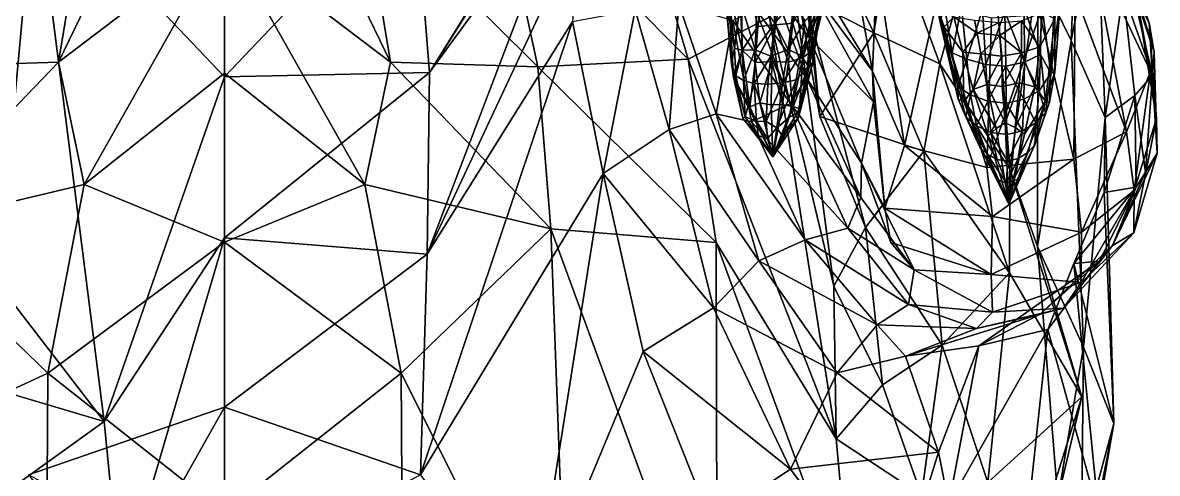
# Model space of a CAD drawing. Extents: x -0.45 to 0.39, y -1.3 to 2.18.
# Drawn here: x -0.0727 to 0.3362, y 0.0361 to 0.1985 of the extents above; entities that cross this region are included whole.
import ezdxf

# ---------------------------------------------------------------- set-up
doc = ezdxf.new("R2010")
doc.units = 0

msp = doc.modelspace()

# ---------------------------------------------------------------- linework, layer by layer
for points in [[(-0.04969, 0.24546, 1.18468), (-0.05982, 0.18428, 1.21286), (0, 0.30786, 1.19023)], [(0, 0.2299, 1.21846), (0, 0.30786, 1.19023), (-0.05982, 0.18428, 1.21286)], [(0, 0.30786, 1.19023), (0, 0.2299, 1.21846), (0.05982, 0.18428, 1.21286)], [(0.05982, 0.18428, 1.21286), (0.04969, 0.24546, 1.18468), (0, 0.30786, 1.19023)], [(0.19869, 0.30322, 1.06672), (0.20221, 0.2341, 1.10495), (0.21451, 0.1647, 1.07695)], [(0.21451, 0.1647, 1.07695), (0.21072, 0.20672, 1.07075), (0.19869, 0.30322, 1.06672)], [(-0.09597, 0.15184, 0.8078), (-0.08507, 0.29065, 0.94446), (-0.06818, 0.25082, 0.84651)], [(0.16711, 0.18542, 1.17968), (0.13705, 0.28737, 1.16343), (0.09721, 0.25583, 1.17899)], [(0.13705, 0.28737, 1.16343), (0.16711, 0.18542, 1.17968), (0.19637, 0.20051, 1.14509)], [(0.13277, 0.27401, 0.88978), (0.12439, 0.24962, 0.84265), (0.07389, 0.18055, 0.82189)], [(0.07389, 0.18055, 0.82189), (0.10768, 0.23501, 0.84868), (0.13277, 0.27401, 0.88978)], [(0.30811, 0.2629, 0.63777), (0.29316, 0.21673, 0.72887), (0.30511, 0.19215, 0.70994)], [(0.31449, 0.23892, 0.63109), (0.30811, 0.2629, 0.63777), (0.30511, 0.19215, 0.70994)], [(0, 0.2614, 0.80525), (0, 0.17905, 0.79927), (-0.06818, 0.25082, 0.84651)], [(0, 0.17905, 0.79927), (0, 0.2614, 0.80525), (0.06818, 0.25082, 0.84651)], [(-0.09721, 0.25583, 1.17899), (-0.11287, 0.18263, 1.20127), (-0.04969, 0.24546, 1.18468)], [(0.11287, 0.18263, 1.20127), (0.09721, 0.25583, 1.17899), (0.04969, 0.24546, 1.18468)], [(0.09721, 0.25583, 1.17899), (0.11287, 0.18263, 1.20127), (0.16711, 0.18542, 1.17968)], [(-0.09597, 0.15184, 0.8078), (-0.06818, 0.25082, 0.84651), (-0.08181, 0.10469, 0.82133)], [(-0.04335, 0.05473, 0.85049), (-0.08181, 0.10469, 0.82133), (-0.06818, 0.25082, 0.84651)], [(-0.04335, 0.05473, 0.85049), (-0.06818, 0.25082, 0.84651), (0, 0.17905, 0.79927)], [(0.06818, 0.25082, 0.84651), (0.07389, 0.18055, 0.82189), (0, 0.17905, 0.79927)], [(0.10768, 0.23501, 0.84868), (0.07389, 0.18055, 0.82189), (0.06818, 0.25082, 0.84651)], [(0.12439, 0.24962, 0.84265), (0.12827, 0.23318, 0.79073), (0.07299, 0.11505, 0.79639)], [(0.07299, 0.11505, 0.79639), (0.07389, 0.18055, 0.82189), (0.12439, 0.24962, 0.84265)], [(-0.05982, 0.18428, 1.21286), (-0.04969, 0.24546, 1.18468), (-0.11287, 0.18263, 1.20127)], [(0.04969, 0.24546, 1.18468), (0.05982, 0.18428, 1.21286), (0.11287, 0.18263, 1.20127)], [(0.24002, 0.23202, 0.90849), (0.25778, 0.18372, 0.9184), (0.27536, 0.24746, 0.7496)], [(0.27536, 0.24746, 0.7496), (0.25778, 0.18372, 0.9184), (0.28297, 0.14576, 0.86223)], [(0.29316, 0.21673, 0.72887), (0.27536, 0.24746, 0.7496), (0.28297, 0.14576, 0.86223)], [(0.31449, 0.23892, 0.63109), (0.30511, 0.19215, 0.70994), (0.31741, 0.16437, 0.67767)], [(0.3239, 0.20983, 0.61088), (0.31449, 0.23892, 0.63109), (0.31741, 0.16437, 0.67767)], [(0.12827, 0.23318, 0.79073), (0.12541, 0.19903, 0.7542), (0.07299, 0.11505, 0.79639)], [(0.20221, 0.2341, 1.10495), (0.19637, 0.20051, 1.14509), (0.21955, 0.10356, 1.11296)], [(0.23105, 0.12472, 1.06676), (0.21451, 0.1647, 1.07695), (0.20221, 0.2341, 1.10495)], [(0.20221, 0.2341, 1.10495), (0.21955, 0.10356, 1.11296), (0.23105, 0.12472, 1.06676)], [(0.23353, 0.18105, 0.50958), (0.21141, 0.21786, 0.52392), (0.22356, 0.23574, 0.49049)], [(0.22356, 0.23574, 0.49049), (0.23513, 0.21936, 0.47796), (0.23353, 0.18105, 0.50958)], [(0, 0.2299, 1.21846), (-0.05982, 0.18428, 1.21286), (-0.05058, 0.14017, 1.22767)], [(0, 0.18039, 1.23568), (0, 0.2299, 1.21846), (-0.05058, 0.14017, 1.22767)], [(0.05982, 0.18428, 1.21286), (0, 0.2299, 1.21846), (0.05058, 0.14017, 1.22767)], [(0, 0.2299, 1.21846), (0, 0.18039, 1.23568), (0.05058, 0.14017, 1.22767)], [(0.21921, 0.22616, 1.0033), (0.23406, 0.19492, 0.99129), (0.24002, 0.23202, 0.90849)], [(0.25778, 0.18372, 0.9184), (0.24002, 0.23202, 0.90849), (0.23406, 0.19492, 0.99129)], [(0.23406, 0.19492, 0.99129), (0.21921, 0.22616, 1.0033), (0.21072, 0.20672, 1.07075)], [(0.30655, 0.20897, 0.48279), (0.31229, 0.22623, 0.49685), (0.32512, 0.15925, 0.52656)], [(0.32884, 0.20726, 0.5404), (0.33378, 0.181, 0.5386), (0.31229, 0.22623, 0.49685)], [(0.31229, 0.22623, 0.49685), (0.33378, 0.181, 0.5386), (0.32512, 0.15925, 0.52656)], [(0.18148, 0.21187, 0.12273), (0.18609, 0.22489, 0.10379), (0.18659, 0.18867, 0.11552)], [(0.19223, 0.19714, 0.11323), (0.18659, 0.18867, 0.11552), (0.18609, 0.22489, 0.10379)], [(0.18609, 0.22489, 0.10379), (0.19551, 0.22037, 0.11065), (0.19223, 0.19714, 0.11323)], [(0.2012, 0.22159, 0.55439), (0.211, 0.19287, 0.55241), (0.19807, 0.21024, 0.56697)], [(0.21145, 0.21073, 0.53866), (0.211, 0.19287, 0.55241), (0.2012, 0.22159, 0.55439)], [(0.20307, 0.22074, 0.10845), (0.20943, 0.22157, 0.10923), (0.20482, 0.19838, 0.11325)], [(0.20943, 0.22157, 0.10923), (0.21481, 0.21833, 0.11293), (0.20482, 0.19838, 0.11325)], [(0.19855, 0.19782, 0.11113), (0.19223, 0.19714, 0.11323), (0.19551, 0.22037, 0.11065)], [(0.19551, 0.22037, 0.11065), (0.20307, 0.22074, 0.10845), (0.19855, 0.19782, 0.11113)], [(0.20482, 0.19838, 0.11325), (0.19855, 0.19782, 0.11113), (0.20307, 0.22074, 0.10845)], [(0.21481, 0.21833, 0.11293), (0.2084, 0.18605, 0.11374), (0.20482, 0.19838, 0.11325)], [(0.21481, 0.21833, 0.11293), (0.21811, 0.21401, 0.11946), (0.2084, 0.18605, 0.11374)], [(0.21141, 0.21786, 0.52392), (0.23353, 0.18105, 0.50958), (0.21145, 0.21073, 0.53866)], [(0.24506, 0.15422, 0.50487), (0.23353, 0.18105, 0.50958), (0.23513, 0.21936, 0.47796)], [(0.23513, 0.21936, 0.47796), (0.25645, 0.20529, 0.47214), (0.24506, 0.15422, 0.50487)], [(0.29316, 0.21673, 0.72887), (0.28297, 0.14576, 0.86223), (0.293, 0.11782, 0.8323)], [(0.30511, 0.19215, 0.70994), (0.29316, 0.21673, 0.72887), (0.293, 0.11782, 0.8323)], [(0.3257, 0.21936, 0.55867), (0.33325, 0.19851, 0.56057), (0.32884, 0.20726, 0.5404)], [(0.3257, 0.21936, 0.55867), (0.32596, 0.2185, 0.57155), (0.33325, 0.19851, 0.56057)], [(0.32596, 0.2185, 0.57155), (0.32631, 0.21434, 0.58612), (0.3351, 0.18791, 0.57552)], [(0.32596, 0.2185, 0.57155), (0.3351, 0.18791, 0.57552), (0.33325, 0.19851, 0.56057)], [(0.21811, 0.21401, 0.11946), (0.2119, 0.18857, 0.12087), (0.2084, 0.18605, 0.11374)], [(0.21811, 0.21401, 0.11946), (0.21496, 0.20526, 0.12993), (0.2119, 0.18857, 0.12087)], [(0.32631, 0.21434, 0.58612), (0.3239, 0.20983, 0.61088), (0.33447, 0.17957, 0.59005)], [(0.32631, 0.21434, 0.58612), (0.33447, 0.17957, 0.59005), (0.3351, 0.18791, 0.57552)], [(0.18043, 0.20853, 0.13098), (0.18148, 0.21187, 0.12273), (0.18348, 0.17889, 0.11884)], [(0.18659, 0.18867, 0.11552), (0.18348, 0.17889, 0.11884), (0.18148, 0.21187, 0.12273)], [(0.19807, 0.21024, 0.56697), (0.20978, 0.17861, 0.5653), (0.19148, 0.20332, 0.57779)], [(0.19194, 0.20704, 0.15435), (0.19833, 0.19835, 0.15338), (0.19871, 0.20885, 0.15573)], [(0.211, 0.19287, 0.55241), (0.20978, 0.17861, 0.5653), (0.19807, 0.21024, 0.56697)], [(0.19871, 0.20885, 0.15573), (0.19833, 0.19835, 0.15338), (0.20544, 0.20706, 0.15303)], [(0.21145, 0.21073, 0.53866), (0.23387, 0.16997, 0.52766), (0.211, 0.19287, 0.55241)], [(0.23353, 0.18105, 0.50958), (0.23387, 0.16997, 0.52766), (0.21145, 0.21073, 0.53866)], [(0.29389, 0.20146, 0.47193), (0.30655, 0.20897, 0.48279), (0.30614, 0.14937, 0.51217)], [(0.30655, 0.20897, 0.48279), (0.32512, 0.15925, 0.52656), (0.30614, 0.14937, 0.51217)], [(0.32811, 0.17227, 0.61507), (0.3239, 0.20983, 0.61088), (0.31741, 0.16437, 0.67767)], [(0.3239, 0.20983, 0.61088), (0.32811, 0.17227, 0.61507), (0.33447, 0.17957, 0.59005)], [(0.16023, 0.1601, 0.67681), (0.14798, 0.20323, 0.70525), (0.16369, 0.20523, 0.6543)], [(0.16369, 0.20523, 0.6543), (0.17715, 0.16568, 0.63461), (0.16023, 0.1601, 0.67681)], [(0.17715, 0.16568, 0.63461), (0.16369, 0.20523, 0.6543), (0.18325, 0.19935, 0.6054)], [(0.18348, 0.17889, 0.11884), (0.18274, 0.18379, 0.12856), (0.18043, 0.20853, 0.13098)], [(0.18043, 0.20853, 0.13098), (0.18274, 0.18379, 0.12856), (0.18381, 0.18936, 0.13884)], [(0.18381, 0.18936, 0.13884), (0.18197, 0.20686, 0.14046), (0.18043, 0.20853, 0.13098)], [(0.18197, 0.20686, 0.14046), (0.18381, 0.18936, 0.13884), (0.18599, 0.20603, 0.14914)], [(0.18662, 0.18861, 0.14453), (0.18599, 0.20603, 0.14914), (0.18381, 0.18936, 0.13884)], [(0.19121, 0.18874, 0.14843), (0.19194, 0.20704, 0.15435), (0.18599, 0.20603, 0.14914)], [(0.18599, 0.20603, 0.14914), (0.18662, 0.18861, 0.14453), (0.19121, 0.18874, 0.14843)], [(0.19194, 0.20704, 0.15435), (0.19121, 0.18874, 0.14843), (0.19833, 0.19835, 0.15338)], [(0.20544, 0.20706, 0.15303), (0.19833, 0.19835, 0.15338), (0.2031, 0.18882, 0.14734)], [(0.20911, 0.19919, 0.1461), (0.20544, 0.20706, 0.15303), (0.2031, 0.18882, 0.14734)], [(0.21496, 0.20526, 0.12993), (0.21284, 0.2019, 0.1384), (0.21041, 0.18288, 0.13213)], [(0.21041, 0.18288, 0.13213), (0.21207, 0.18423, 0.12595), (0.21496, 0.20526, 0.12993)], [(0.21072, 0.20672, 1.07075), (0.21451, 0.1647, 1.07695), (0.23406, 0.19492, 0.99129)], [(0.21496, 0.20526, 0.12993), (0.21207, 0.18423, 0.12595), (0.2119, 0.18857, 0.12087)], [(0.27478, 0.14639, 0.5033), (0.24506, 0.15422, 0.50487), (0.25645, 0.20529, 0.47214)], [(0.25645, 0.20529, 0.47214), (0.27648, 0.20029, 0.46736), (0.27478, 0.14639, 0.5033)], [(0.26229, 0.18766, 0.061), (0.25938, 0.20517, 0.06642), (0.25795, 0.19868, 0.0572)], [(0.25938, 0.20517, 0.06642), (0.26229, 0.18766, 0.061), (0.26562, 0.20416, 0.07181)], [(0.29442, 0.20571, 0.06972), (0.28825, 0.20384, 0.0734), (0.29412, 0.18706, 0.06433)], [(0.29442, 0.20571, 0.06972), (0.29412, 0.18706, 0.06433), (0.2978, 0.18035, 0.0564)], [(0.29928, 0.20791, 0.06407), (0.29442, 0.20571, 0.06972), (0.2978, 0.18035, 0.0564)], [(0.30136, 0.20797, 0.05684), (0.2978, 0.18035, 0.0564), (0.29919, 0.18067, 0.04895)], [(0.30136, 0.20797, 0.05684), (0.29928, 0.20791, 0.06407), (0.2978, 0.18035, 0.0564)], [(0.29927, 0.19999, 0.04582), (0.30136, 0.20797, 0.05684), (0.29919, 0.18067, 0.04895)], [(0.32884, 0.20726, 0.5404), (0.33325, 0.19851, 0.56057), (0.33591, 0.16399, 0.55664)], [(0.33378, 0.181, 0.5386), (0.32884, 0.20726, 0.5404), (0.33591, 0.16399, 0.55664)], [(0.13645, 0.14421, 0.72578), (0.12541, 0.19903, 0.7542), (0.14798, 0.20323, 0.70525)], [(0.14798, 0.20323, 0.70525), (0.16023, 0.1601, 0.67681), (0.13645, 0.14421, 0.72578)], [(0.19637, 0.20051, 1.14509), (0.16711, 0.18542, 1.17968), (0.2204, 0.04857, 1.12733)], [(0.19148, 0.20332, 0.57779), (0.20398, 0.16936, 0.58179), (0.18325, 0.19935, 0.6054)], [(0.20978, 0.17861, 0.5653), (0.20398, 0.16936, 0.58179), (0.19148, 0.20332, 0.57779)], [(0.19637, 0.20051, 1.14509), (0.2204, 0.04857, 1.12733), (0.21955, 0.10356, 1.11296)], [(0.21284, 0.2019, 0.1384), (0.20911, 0.19919, 0.1461), (0.20757, 0.18683, 0.14138)], [(0.20757, 0.18683, 0.14138), (0.21041, 0.18288, 0.13213), (0.21284, 0.2019, 0.1384)], [(0.25682, 0.20409, 0.04763), (0.25933, 0.19709, 0.04691), (0.25795, 0.19868, 0.0572)], [(0.25682, 0.20409, 0.04763), (0.26282, 0.20065, 0.03631), (0.25933, 0.19709, 0.04691)], [(0.26282, 0.20065, 0.03631), (0.26613, 0.18796, 0.03492), (0.25933, 0.19709, 0.04691)], [(0.26229, 0.18766, 0.061), (0.26754, 0.18536, 0.0657), (0.26562, 0.20416, 0.07181)], [(0.2703, 0.19943, 0.02692), (0.2712, 0.19479, 0.02859), (0.26282, 0.20065, 0.03631)], [(0.26282, 0.20065, 0.03631), (0.2712, 0.19479, 0.02859), (0.26613, 0.18796, 0.03492)], [(0.26562, 0.20416, 0.07181), (0.26754, 0.18536, 0.0657), (0.2732, 0.20325, 0.07471)], [(0.26754, 0.18536, 0.0657), (0.27435, 0.18344, 0.06831), (0.2732, 0.20325, 0.07471)], [(0.2732, 0.20325, 0.07471), (0.27435, 0.18344, 0.06831), (0.2812, 0.20259, 0.075)], [(0.27435, 0.18344, 0.06831), (0.28161, 0.18288, 0.06888), (0.2812, 0.20259, 0.075)], [(0.27648, 0.20029, 0.46736), (0.29389, 0.20146, 0.47193), (0.27478, 0.14639, 0.5033)], [(0.29389, 0.20146, 0.47193), (0.30614, 0.14937, 0.51217), (0.27478, 0.14639, 0.5033)], [(0.28825, 0.20384, 0.0734), (0.2812, 0.20259, 0.075), (0.28827, 0.18432, 0.0675)], [(0.2812, 0.20259, 0.075), (0.28161, 0.18288, 0.06888), (0.28827, 0.18432, 0.0675)], [(0.28723, 0.19927, 0.0272), (0.29477, 0.20233, 0.03529), (0.29378, 0.18983, 0.03454)], [(0.28825, 0.20384, 0.0734), (0.28827, 0.18432, 0.0675), (0.29412, 0.18706, 0.06433)], [(0.29927, 0.19999, 0.04582), (0.29378, 0.18983, 0.03454), (0.29477, 0.20233, 0.03529)], [(0.07062, 0.03558, 0.79059), (0.07299, 0.11505, 0.79639), (0.12541, 0.19903, 0.7542)], [(0.13645, 0.14421, 0.72578), (0.07062, 0.03558, 0.79059), (0.12541, 0.19903, 0.7542)], [(0.18325, 0.19935, 0.6054), (0.18995, 0.16276, 0.60527), (0.17715, 0.16568, 0.63461)], [(0.20398, 0.16936, 0.58179), (0.18995, 0.16276, 0.60527), (0.18325, 0.19935, 0.6054)], [(0.19223, 0.19714, 0.11323), (0.19121, 0.18415, 0.10757), (0.18659, 0.18867, 0.11552)], [(0.19121, 0.18874, 0.14843), (0.19689, 0.18647, 0.14773), (0.19833, 0.19835, 0.15338)], [(0.19223, 0.19714, 0.11323), (0.19855, 0.19782, 0.11113), (0.19121, 0.18415, 0.10757)], [(0.19855, 0.19782, 0.11113), (0.19722, 0.18452, 0.10596), (0.19121, 0.18415, 0.10757)], [(0.19833, 0.19835, 0.15338), (0.19689, 0.18647, 0.14773), (0.2031, 0.18882, 0.14734)], [(0.20325, 0.18433, 0.10828), (0.19722, 0.18452, 0.10596), (0.19855, 0.19782, 0.11113)], [(0.19855, 0.19782, 0.11113), (0.20482, 0.19838, 0.11325), (0.20325, 0.18433, 0.10828)], [(0.2031, 0.18882, 0.14734), (0.20757, 0.18683, 0.14138), (0.20911, 0.19919, 0.1461)], [(0.2084, 0.18605, 0.11374), (0.20325, 0.18433, 0.10828), (0.20482, 0.19838, 0.11325)], [(0.25795, 0.19868, 0.0572), (0.25933, 0.19709, 0.04691), (0.26435, 0.17099, 0.04456)], [(0.25795, 0.19868, 0.0572), (0.26435, 0.17099, 0.04456), (0.2643, 0.17556, 0.05538)], [(0.2643, 0.17556, 0.05538), (0.26229, 0.18766, 0.061), (0.25795, 0.19868, 0.0572)], [(0.25933, 0.19709, 0.04691), (0.26613, 0.18796, 0.03492), (0.2664, 0.17008, 0.03639)], [(0.25933, 0.19709, 0.04691), (0.2664, 0.17008, 0.03639), (0.26435, 0.17099, 0.04456)], [(0.2703, 0.19943, 0.02692), (0.27919, 0.19858, 0.02345), (0.2712, 0.19479, 0.02859)], [(0.27919, 0.19858, 0.02345), (0.27937, 0.19387, 0.02537), (0.2712, 0.19479, 0.02859)], [(0.28723, 0.19927, 0.0272), (0.27937, 0.19387, 0.02537), (0.27919, 0.19858, 0.02345)], [(0.27937, 0.19387, 0.02537), (0.28723, 0.19927, 0.0272), (0.28729, 0.1877, 0.02793)], [(0.29378, 0.18983, 0.03454), (0.28729, 0.1877, 0.02793), (0.28723, 0.19927, 0.0272)], [(0.29378, 0.18983, 0.03454), (0.29927, 0.19999, 0.04582), (0.29588, 0.1702, 0.03553)], [(0.29919, 0.18067, 0.04895), (0.29588, 0.1702, 0.03553), (0.29927, 0.19999, 0.04582)], [(0.33591, 0.16399, 0.55664), (0.33325, 0.19851, 0.56057), (0.33618, 0.15157, 0.57743)], [(0.33325, 0.19851, 0.56057), (0.3351, 0.18791, 0.57552), (0.33618, 0.15157, 0.57743)], [(0.211, 0.19287, 0.55241), (0.22954, 0.14788, 0.54519), (0.20978, 0.17861, 0.5653)], [(0.23387, 0.16997, 0.52766), (0.22954, 0.14788, 0.54519), (0.211, 0.19287, 0.55241)], [(0.25202, 0.15223, 0.98729), (0.23406, 0.19492, 0.99129), (0.21451, 0.1647, 1.07695)], [(0.23406, 0.19492, 0.99129), (0.25202, 0.15223, 0.98729), (0.25778, 0.18372, 0.9184)], [(0.2712, 0.19479, 0.02859), (0.27263, 0.18728, 0.02816), (0.26613, 0.18796, 0.03492)], [(0.2712, 0.19479, 0.02859), (0.27937, 0.19387, 0.02537), (0.27263, 0.18728, 0.02816)], [(0.27937, 0.19387, 0.02537), (0.28011, 0.1865, 0.02539), (0.27263, 0.18728, 0.02816)], [(0.28729, 0.1877, 0.02793), (0.28011, 0.1865, 0.02539), (0.27937, 0.19387, 0.02537)], [(0.18274, 0.18379, 0.12856), (0.18433, 0.17937, 0.13232), (0.18381, 0.18936, 0.13884)], [(0.18659, 0.18867, 0.11552), (0.18928, 0.1682, 0.10429), (0.18348, 0.17889, 0.11884)], [(0.18381, 0.18936, 0.13884), (0.18433, 0.17937, 0.13232), (0.18662, 0.18861, 0.14453)], [(0.18433, 0.17937, 0.13232), (0.187, 0.17776, 0.1366), (0.18662, 0.18861, 0.14453)], [(0.18928, 0.1682, 0.10429), (0.18659, 0.18867, 0.11552), (0.19121, 0.18415, 0.10757)], [(0.18662, 0.18861, 0.14453), (0.187, 0.17776, 0.1366), (0.19121, 0.18874, 0.14843)], [(0.187, 0.17776, 0.1366), (0.1909, 0.17665, 0.13926), (0.19121, 0.18874, 0.14843)], [(0.19121, 0.18874, 0.14843), (0.1909, 0.17665, 0.13926), (0.19689, 0.18647, 0.14773)], [(0.2031, 0.18882, 0.14734), (0.19689, 0.18647, 0.14773), (0.20113, 0.17682, 0.13874)], [(0.20757, 0.18683, 0.14138), (0.2031, 0.18882, 0.14734), (0.20113, 0.17682, 0.13874)], [(0.2119, 0.18857, 0.12087), (0.21207, 0.18423, 0.12595), (0.2069, 0.16437, 0.11452)], [(0.2069, 0.16437, 0.11452), (0.20724, 0.16765, 0.11065), (0.2119, 0.18857, 0.12087)], [(0.2084, 0.18605, 0.11374), (0.2119, 0.18857, 0.12087), (0.20724, 0.16765, 0.11065)], [(0.28729, 0.1877, 0.02793), (0.29378, 0.18983, 0.03454), (0.29205, 0.17544, 0.03001)], [(0.29588, 0.1702, 0.03553), (0.29205, 0.17544, 0.03001), (0.29378, 0.18983, 0.03454)], [(0.30511, 0.19215, 0.70994), (0.293, 0.11782, 0.8323), (0.30962, 0.08162, 0.78736)], [(0.31741, 0.16437, 0.67767), (0.30511, 0.19215, 0.70994), (0.30962, 0.08162, 0.78736)], [(-0.05058, 0.14017, 1.22767), (-0.05982, 0.18428, 1.21286), (-0.1176, 0.12424, 1.21246)], [(-0.05982, 0.18428, 1.21286), (-0.11287, 0.18263, 1.20127), (-0.1176, 0.12424, 1.21246)], [(0.05982, 0.18428, 1.21286), (0.05058, 0.14017, 1.22767), (0.1176, 0.12424, 1.21246)], [(0.11287, 0.18263, 1.20127), (0.05982, 0.18428, 1.21286), (0.1176, 0.12424, 1.21246)], [(0.16711, 0.18542, 1.17968), (0.11287, 0.18263, 1.20127), (0.17714, 0.11936, 1.18808)], [(0.16711, 0.18542, 1.17968), (0.17714, 0.11936, 1.18808), (0.2204, 0.04857, 1.12733)], [(0.19121, 0.18415, 0.10757), (0.19295, 0.1696, 0.09972), (0.18928, 0.1682, 0.10429)], [(0.1909, 0.17665, 0.13926), (0.19576, 0.17644, 0.14005), (0.19689, 0.18647, 0.14773)], [(0.19295, 0.1696, 0.09972), (0.19121, 0.18415, 0.10757), (0.19722, 0.18452, 0.10596)], [(0.19722, 0.18452, 0.10596), (0.19705, 0.16891, 0.09753), (0.19295, 0.1696, 0.09972)], [(0.19689, 0.18647, 0.14773), (0.19576, 0.17644, 0.14005), (0.20113, 0.17682, 0.13874)], [(0.20112, 0.16907, 0.10009), (0.19705, 0.16891, 0.09753), (0.19722, 0.18452, 0.10596)], [(0.19722, 0.18452, 0.10596), (0.20325, 0.18433, 0.10828), (0.20112, 0.16907, 0.10009)], [(0.2047, 0.16833, 0.10452), (0.20112, 0.16907, 0.10009), (0.20325, 0.18433, 0.10828)], [(0.20113, 0.17682, 0.13874), (0.20604, 0.17793, 0.1354), (0.20757, 0.18683, 0.14138)], [(0.20325, 0.18433, 0.10828), (0.2084, 0.18605, 0.11374), (0.2047, 0.16833, 0.10452)], [(0.20724, 0.16765, 0.11065), (0.2047, 0.16833, 0.10452), (0.2084, 0.18605, 0.11374)], [(0.21041, 0.18288, 0.13213), (0.20757, 0.18683, 0.14138), (0.20604, 0.17793, 0.1354)], [(0.20657, 0.16613, 0.12223), (0.2069, 0.16437, 0.11452), (0.21207, 0.18423, 0.12595)], [(0.21207, 0.18423, 0.12595), (0.21041, 0.18288, 0.13213), (0.20657, 0.16613, 0.12223)], [(0.26229, 0.18766, 0.061), (0.2643, 0.17556, 0.05538), (0.26754, 0.18536, 0.0657)], [(0.2643, 0.17556, 0.05538), (0.26891, 0.17258, 0.05973), (0.26754, 0.18536, 0.0657)], [(0.26613, 0.18796, 0.03492), (0.27263, 0.18728, 0.02816), (0.26981, 0.17442, 0.03)], [(0.26613, 0.18796, 0.03492), (0.26981, 0.17442, 0.03), (0.2664, 0.17008, 0.03639)], [(0.26754, 0.18536, 0.0657), (0.26891, 0.17258, 0.05973), (0.27435, 0.18344, 0.06831)], [(0.27263, 0.18728, 0.02816), (0.27476, 0.17628, 0.02547), (0.26981, 0.17442, 0.03)], [(0.27263, 0.18728, 0.02816), (0.28011, 0.1865, 0.02539), (0.27476, 0.17628, 0.02547)], [(0.28011, 0.1865, 0.02539), (0.28032, 0.1755, 0.02357), (0.27476, 0.17628, 0.02547)], [(0.28011, 0.1865, 0.02539), (0.28729, 0.1877, 0.02793), (0.28032, 0.1755, 0.02357)], [(0.28729, 0.1877, 0.02793), (0.28654, 0.17682, 0.02534), (0.28032, 0.1755, 0.02357)], [(0.28827, 0.18432, 0.0675), (0.28161, 0.18288, 0.06888), (0.28809, 0.171, 0.06185)], [(0.29205, 0.17544, 0.03001), (0.28654, 0.17682, 0.02534), (0.28729, 0.1877, 0.02793)], [(0.28827, 0.18432, 0.0675), (0.28809, 0.171, 0.06185), (0.29364, 0.17401, 0.05907)], [(0.29412, 0.18706, 0.06433), (0.28827, 0.18432, 0.0675), (0.29364, 0.17401, 0.05907)], [(0.29412, 0.18706, 0.06433), (0.29364, 0.17401, 0.05907), (0.2978, 0.18035, 0.0564)], [(0.33618, 0.15157, 0.57743), (0.3351, 0.18791, 0.57552), (0.33447, 0.17957, 0.59005)], [(0, 0.18039, 1.23568), (-0.05058, 0.14017, 1.22767), (0, 0.11938, 1.24342)], [(0.07389, 0.18055, 0.82189), (0.07299, 0.11505, 0.79639), (0, 0.12099, 0.80169)], [(0, 0.17905, 0.79927), (0.07389, 0.18055, 0.82189), (0, 0.12099, 0.80169)], [(0.05058, 0.14017, 1.22767), (0, 0.18039, 1.23568), (0, 0.11938, 1.24342)], [(0.11287, 0.18263, 1.20127), (0.1176, 0.12424, 1.21246), (0.17714, 0.11936, 1.18808)], [(0.18675, 0.16418, 0.11565), (0.18274, 0.18379, 0.12856), (0.18348, 0.17889, 0.11884)], [(0.18433, 0.17937, 0.13232), (0.18274, 0.18379, 0.12856), (0.18769, 0.16455, 0.12455)], [(0.18274, 0.18379, 0.12856), (0.18675, 0.16418, 0.11565), (0.18769, 0.16455, 0.12455)], [(0.20345, 0.16441, 0.12565), (0.20657, 0.16613, 0.12223), (0.21041, 0.18288, 0.13213)], [(0.21041, 0.18288, 0.13213), (0.20604, 0.17793, 0.1354), (0.20345, 0.16441, 0.12565)], [(0.23801, 0.13173, 0.52408), (0.23387, 0.16997, 0.52766), (0.23353, 0.18105, 0.50958)], [(0.23353, 0.18105, 0.50958), (0.24506, 0.15422, 0.50487), (0.23801, 0.13173, 0.52408)], [(0.25778, 0.18372, 0.9184), (0.25202, 0.15223, 0.98729), (0.28291, 0.10841, 0.93957)], [(0.28297, 0.14576, 0.86223), (0.25778, 0.18372, 0.9184), (0.28291, 0.10841, 0.93957)], [(0.26891, 0.17258, 0.05973), (0.2751, 0.17024, 0.06225), (0.27435, 0.18344, 0.06831)], [(0.27435, 0.18344, 0.06831), (0.2751, 0.17024, 0.06225), (0.28161, 0.18288, 0.06888)], [(0.2751, 0.17024, 0.06225), (0.28176, 0.16959, 0.06298), (0.28161, 0.18288, 0.06888)], [(0.28161, 0.18288, 0.06888), (0.28176, 0.16959, 0.06298), (0.28809, 0.171, 0.06185)], [(0.2978, 0.18035, 0.0564), (0.29364, 0.17401, 0.05907), (0.2959, 0.16609, 0.04683)], [(0.29588, 0.1702, 0.03553), (0.29919, 0.18067, 0.04895), (0.29734, 0.16987, 0.04208)], [(0.2978, 0.18035, 0.0564), (0.2959, 0.16609, 0.04683), (0.29734, 0.16987, 0.04208)], [(0.29919, 0.18067, 0.04895), (0.2978, 0.18035, 0.0564), (0.29734, 0.16987, 0.04208)], [(0.32512, 0.15925, 0.52656), (0.33378, 0.181, 0.5386), (0.3278, 0.13803, 0.55091)], [(0.33378, 0.181, 0.5386), (0.33591, 0.16399, 0.55664), (0.3278, 0.13803, 0.55091)], [(-0.04335, 0.05473, 0.85049), (0, 0.17905, 0.79927), (0, 0.12099, 0.80169)], [(0.19764, 0.15022, 0.08639), (0.18675, 0.16418, 0.11565), (0.18348, 0.17889, 0.11884)], [(0.19764, 0.15022, 0.08639), (0.18348, 0.17889, 0.11884), (0.18928, 0.1682, 0.10429)], [(0.187, 0.17776, 0.1366), (0.18433, 0.17937, 0.13232), (0.18769, 0.16455, 0.12455)], [(0.1909, 0.17665, 0.13926), (0.187, 0.17776, 0.1366), (0.18769, 0.16455, 0.12455)], [(0.18769, 0.16455, 0.12455), (0.19167, 0.16308, 0.12768), (0.1909, 0.17665, 0.13926)], [(0.1909, 0.17665, 0.13926), (0.19167, 0.16308, 0.12768), (0.19526, 0.16292, 0.12855)], [(0.19576, 0.17644, 0.14005), (0.1909, 0.17665, 0.13926), (0.19526, 0.16292, 0.12855)], [(0.20113, 0.17682, 0.13874), (0.19576, 0.17644, 0.14005), (0.19526, 0.16292, 0.12855)], [(0.19526, 0.16292, 0.12855), (0.19905, 0.16064, 0.12381), (0.20113, 0.17682, 0.13874)], [(0.20604, 0.17793, 0.1354), (0.20113, 0.17682, 0.13874), (0.19905, 0.16064, 0.12381)], [(0.19905, 0.16064, 0.12381), (0.20345, 0.16441, 0.12565), (0.20604, 0.17793, 0.1354)], [(0.20978, 0.17861, 0.5653), (0.22934, 0.13554, 0.56768), (0.20398, 0.16936, 0.58179)], [(0.22954, 0.14788, 0.54519), (0.22934, 0.13554, 0.56768), (0.20978, 0.17861, 0.5653)], [(0.26981, 0.17442, 0.03), (0.27476, 0.17628, 0.02547), (0.27812, 0.16044, 0.01793)], [(0.27812, 0.16044, 0.01793), (0.27476, 0.17628, 0.02547), (0.28136, 0.16244, 0.01771)], [(0.27476, 0.17628, 0.02547), (0.28032, 0.1755, 0.02357), (0.28136, 0.16244, 0.01771)], [(0.28032, 0.1755, 0.02357), (0.28654, 0.17682, 0.02534), (0.28136, 0.16244, 0.01771)], [(0.28654, 0.17682, 0.02534), (0.28494, 0.16072, 0.01799), (0.28136, 0.16244, 0.01771)], [(0.28654, 0.17682, 0.02534), (0.29205, 0.17544, 0.03001), (0.28494, 0.16072, 0.01799)], [(0.3319, 0.14471, 0.59491), (0.33447, 0.17957, 0.59005), (0.32811, 0.17227, 0.61507)], [(0.33447, 0.17957, 0.59005), (0.3319, 0.14471, 0.59491), (0.33618, 0.15157, 0.57743)], [(0.26435, 0.17099, 0.04456), (0.26718, 0.16465, 0.04678), (0.2643, 0.17556, 0.05538)], [(0.2643, 0.17556, 0.05538), (0.26718, 0.16465, 0.04678), (0.26891, 0.17258, 0.05973)], [(0.26981, 0.17442, 0.03), (0.27527, 0.15779, 0.01968), (0.2664, 0.17008, 0.03639)], [(0.26718, 0.16465, 0.04678), (0.27103, 0.16136, 0.05037), (0.26891, 0.17258, 0.05973)], [(0.26891, 0.17258, 0.05973), (0.27103, 0.16136, 0.05037), (0.2751, 0.17024, 0.06225)], [(0.27527, 0.15779, 0.01968), (0.26981, 0.17442, 0.03), (0.27812, 0.16044, 0.01793)], [(0.29205, 0.17544, 0.03001), (0.28832, 0.15833, 0.02005), (0.28494, 0.16072, 0.01799)], [(0.29364, 0.17401, 0.05907), (0.28809, 0.171, 0.06185), (0.29239, 0.16247, 0.05043)], [(0.29588, 0.1702, 0.03553), (0.28832, 0.15833, 0.02005), (0.29205, 0.17544, 0.03001)], [(0.29364, 0.17401, 0.05907), (0.29239, 0.16247, 0.05043), (0.2959, 0.16609, 0.04683)], [(0.31741, 0.16437, 0.67767), (0.317, 0.13731, 0.66043), (0.32811, 0.17227, 0.61507)], [(0.32811, 0.17227, 0.61507), (0.317, 0.13731, 0.66043), (0.32859, 0.1392, 0.61272)], [(0.32811, 0.17227, 0.61507), (0.32859, 0.1392, 0.61272), (0.3319, 0.14471, 0.59491)], [(0.19764, 0.15022, 0.08639), (0.18928, 0.1682, 0.10429), (0.19295, 0.1696, 0.09972)], [(0.20398, 0.16936, 0.58179), (0.22469, 0.12453, 0.58482), (0.18995, 0.16276, 0.60527)], [(0.19764, 0.15022, 0.08639), (0.19295, 0.1696, 0.09972), (0.19705, 0.16891, 0.09753)], [(0.19705, 0.16891, 0.09753), (0.20112, 0.16907, 0.10009), (0.19764, 0.15022, 0.08639)], [(0.20112, 0.16907, 0.10009), (0.2047, 0.16833, 0.10452), (0.19764, 0.15022, 0.08639)], [(0.2047, 0.16833, 0.10452), (0.20724, 0.16765, 0.11065), (0.19764, 0.15022, 0.08639)], [(0.22934, 0.13554, 0.56768), (0.22469, 0.12453, 0.58482), (0.20398, 0.16936, 0.58179)], [(0.23387, 0.16997, 0.52766), (0.23801, 0.13173, 0.52408), (0.22954, 0.14788, 0.54519)], [(0.26718, 0.16465, 0.04678), (0.26435, 0.17099, 0.04456), (0.27222, 0.15372, 0.03344)], [(0.26435, 0.17099, 0.04456), (0.27302, 0.15249, 0.02552), (0.27222, 0.15372, 0.03344)], [(0.27302, 0.15249, 0.02552), (0.26435, 0.17099, 0.04456), (0.2664, 0.17008, 0.03639)], [(0.28268, 0.13318, 0.00167), (0.27302, 0.15249, 0.02552), (0.2664, 0.17008, 0.03639)], [(0.2664, 0.17008, 0.03639), (0.27527, 0.15779, 0.01968), (0.28268, 0.13318, 0.00167)], [(0.27103, 0.16136, 0.05037), (0.27616, 0.15895, 0.05257), (0.2751, 0.17024, 0.06225)], [(0.2751, 0.17024, 0.06225), (0.27616, 0.15895, 0.05257), (0.28176, 0.16959, 0.06298)], [(0.27616, 0.15895, 0.05257), (0.28193, 0.15822, 0.05332), (0.28176, 0.16959, 0.06298)], [(0.28809, 0.171, 0.06185), (0.28176, 0.16959, 0.06298), (0.28761, 0.1596, 0.05253)], [(0.28176, 0.16959, 0.06298), (0.28193, 0.15822, 0.05332), (0.28761, 0.1596, 0.05253)], [(0.29588, 0.1702, 0.03553), (0.29152, 0.15359, 0.02667), (0.28268, 0.13318, 0.00167)], [(0.28832, 0.15833, 0.02005), (0.29588, 0.1702, 0.03553), (0.28268, 0.13318, 0.00167)], [(0.28809, 0.171, 0.06185), (0.28761, 0.1596, 0.05253), (0.29239, 0.16247, 0.05043)], [(0.29588, 0.1702, 0.03553), (0.29734, 0.16987, 0.04208), (0.29152, 0.15359, 0.02667)], [(0.29198, 0.15455, 0.03385), (0.29152, 0.15359, 0.02667), (0.29734, 0.16987, 0.04208)], [(0.29734, 0.16987, 0.04208), (0.2959, 0.16609, 0.04683), (0.29198, 0.15455, 0.03385)], [(0.17715, 0.16568, 0.63461), (0.19259, 0.11265, 0.64149), (0.16023, 0.1601, 0.67681)], [(0.18995, 0.16276, 0.60527), (0.2093, 0.12026, 0.61382), (0.17715, 0.16568, 0.63461)], [(0.2093, 0.12026, 0.61382), (0.19259, 0.11265, 0.64149), (0.17715, 0.16568, 0.63461)], [(0.18769, 0.16455, 0.12455), (0.18675, 0.16418, 0.11565), (0.19235, 0.15791, 0.1061)], [(0.19235, 0.15791, 0.1061), (0.18675, 0.16418, 0.11565), (0.19764, 0.15022, 0.08639)], [(0.19167, 0.16308, 0.12768), (0.18769, 0.16455, 0.12455), (0.19235, 0.15791, 0.1061)], [(0.20724, 0.16765, 0.11065), (0.2069, 0.16437, 0.11452), (0.19764, 0.15022, 0.08639)], [(0.2069, 0.16437, 0.11452), (0.20107, 0.15766, 0.10153), (0.19764, 0.15022, 0.08639)], [(0.19905, 0.16064, 0.12381), (0.20107, 0.15766, 0.10153), (0.20345, 0.16441, 0.12565)], [(0.2069, 0.16437, 0.11452), (0.20657, 0.16613, 0.12223), (0.20107, 0.15766, 0.10153)], [(0.20657, 0.16613, 0.12223), (0.20345, 0.16441, 0.12565), (0.20107, 0.15766, 0.10153)], [(0.21451, 0.1647, 1.07695), (0.23105, 0.12472, 1.06676), (0.25202, 0.15223, 0.98729)], [(0.27103, 0.16136, 0.05037), (0.26718, 0.16465, 0.04678), (0.27486, 0.15112, 0.03584)], [(0.26718, 0.16465, 0.04678), (0.27222, 0.15372, 0.03344), (0.27486, 0.15112, 0.03584)], [(0.2959, 0.16609, 0.04683), (0.29239, 0.16247, 0.05043), (0.29198, 0.15455, 0.03385)], [(0.31741, 0.16437, 0.67767), (0.30962, 0.08162, 0.78736), (0.32054, 0.05404, 0.75114)], [(0.317, 0.13731, 0.66043), (0.31741, 0.16437, 0.67767), (0.32054, 0.05404, 0.75114)], [(0.3278, 0.13803, 0.55091), (0.33591, 0.16399, 0.55664), (0.32776, 0.12275, 0.57211)], [(0.33591, 0.16399, 0.55664), (0.33618, 0.15157, 0.57743), (0.32776, 0.12275, 0.57211)], [(0.16023, 0.1601, 0.67681), (0.17629, 0.09574, 0.68708), (0.13645, 0.14421, 0.72578)], [(0.19259, 0.11265, 0.64149), (0.17629, 0.09574, 0.68708), (0.16023, 0.1601, 0.67681)], [(0.22469, 0.12453, 0.58482), (0.2093, 0.12026, 0.61382), (0.18995, 0.16276, 0.60527)], [(0.19526, 0.16292, 0.12855), (0.19167, 0.16308, 0.12768), (0.19569, 0.15677, 0.10529)], [(0.19235, 0.15791, 0.1061), (0.19569, 0.15677, 0.10529), (0.19167, 0.16308, 0.12768)], [(0.19905, 0.16064, 0.12381), (0.19526, 0.16292, 0.12855), (0.19569, 0.15677, 0.10529)], [(0.19905, 0.16064, 0.12381), (0.19569, 0.15677, 0.10529), (0.19764, 0.15022, 0.08639)], [(0.20107, 0.15766, 0.10153), (0.19905, 0.16064, 0.12381), (0.19764, 0.15022, 0.08639)], [(0.27616, 0.15895, 0.05257), (0.27103, 0.16136, 0.05037), (0.27845, 0.14919, 0.03729)], [(0.27103, 0.16136, 0.05037), (0.27486, 0.15112, 0.03584), (0.27845, 0.14919, 0.03729)], [(0.27527, 0.15779, 0.01968), (0.27812, 0.16044, 0.01793), (0.28268, 0.13318, 0.00167)], [(0.27812, 0.16044, 0.01793), (0.28136, 0.16244, 0.01771), (0.28268, 0.13318, 0.00167)], [(0.28136, 0.16244, 0.01771), (0.28494, 0.16072, 0.01799), (0.28268, 0.13318, 0.00167)], [(0.28761, 0.1596, 0.05253), (0.28193, 0.15822, 0.05332), (0.28217, 0.14861, 0.03777)], [(0.28217, 0.14861, 0.03777), (0.28606, 0.14959, 0.03741), (0.28761, 0.1596, 0.05253)], [(0.28494, 0.16072, 0.01799), (0.28832, 0.15833, 0.02005), (0.28268, 0.13318, 0.00167)], [(0.29239, 0.16247, 0.05043), (0.28761, 0.1596, 0.05253), (0.28606, 0.14959, 0.03741)], [(0.28606, 0.14959, 0.03741), (0.2895, 0.15176, 0.03615), (0.29239, 0.16247, 0.05043)], [(0.29239, 0.16247, 0.05043), (0.2895, 0.15176, 0.03615), (0.29198, 0.15455, 0.03385)], [(0.19569, 0.15677, 0.10529), (0.19235, 0.15791, 0.1061), (0.19764, 0.15022, 0.08639)], [(0.27616, 0.15895, 0.05257), (0.27845, 0.14919, 0.03729), (0.28217, 0.14861, 0.03777)], [(0.28193, 0.15822, 0.05332), (0.27616, 0.15895, 0.05257), (0.28217, 0.14861, 0.03777)], [(0.30614, 0.14937, 0.51217), (0.32512, 0.15925, 0.52656), (0.30885, 0.12304, 0.5422)], [(0.32512, 0.15925, 0.52656), (0.3278, 0.13803, 0.55091), (0.30885, 0.12304, 0.5422)], [(0.25202, 0.15223, 0.98729), (0.23105, 0.12472, 1.06676), (0.25859, 0.08229, 1.01896)], [(0.27682, 0.12872, 0.52747), (0.23801, 0.13173, 0.52408), (0.24506, 0.15422, 0.50487)], [(0.24506, 0.15422, 0.50487), (0.27478, 0.14639, 0.5033), (0.27682, 0.12872, 0.52747)], [(0.28291, 0.10841, 0.93957), (0.25202, 0.15223, 0.98729), (0.25859, 0.08229, 1.01896)], [(0.27486, 0.15112, 0.03584), (0.27222, 0.15372, 0.03344), (0.27912, 0.14183, 0.01633)], [(0.27222, 0.15372, 0.03344), (0.27302, 0.15249, 0.02552), (0.27912, 0.14183, 0.01633)], [(0.27912, 0.14183, 0.01633), (0.27302, 0.15249, 0.02552), (0.28268, 0.13318, 0.00167)], [(0.29152, 0.15359, 0.02667), (0.28593, 0.14208, 0.01674), (0.28268, 0.13318, 0.00167)], [(0.2895, 0.15176, 0.03615), (0.28606, 0.14959, 0.03741), (0.28409, 0.14151, 0.0198)], [(0.28409, 0.14151, 0.0198), (0.28593, 0.14208, 0.01674), (0.2895, 0.15176, 0.03615)], [(0.29198, 0.15455, 0.03385), (0.2895, 0.15176, 0.03615), (0.28593, 0.14208, 0.01674)], [(0.29152, 0.15359, 0.02667), (0.29198, 0.15455, 0.03385), (0.28593, 0.14208, 0.01674)], [(0.32776, 0.12275, 0.57211), (0.33618, 0.15157, 0.57743), (0.32004, 0.11826, 0.59343)], [(0.33618, 0.15157, 0.57743), (0.3319, 0.14471, 0.59491), (0.32004, 0.11826, 0.59343)], [(0.24858, 0.1094, 0.56401), (0.22934, 0.13554, 0.56768), (0.22954, 0.14788, 0.54519)], [(0.23801, 0.13173, 0.52408), (0.24019, 0.11933, 0.54113), (0.22954, 0.14788, 0.54519)], [(0.22954, 0.14788, 0.54519), (0.24019, 0.11933, 0.54113), (0.24858, 0.1094, 0.56401)], [(0.27478, 0.14639, 0.5033), (0.30614, 0.14937, 0.51217), (0.27682, 0.12872, 0.52747)], [(0.27845, 0.14919, 0.03729), (0.27486, 0.15112, 0.03584), (0.28179, 0.1407, 0.01903)], [(0.27486, 0.15112, 0.03584), (0.27912, 0.14183, 0.01633), (0.28179, 0.1407, 0.01903)], [(0.30614, 0.14937, 0.51217), (0.30885, 0.12304, 0.5422), (0.27682, 0.12872, 0.52747)], [(0.28217, 0.14861, 0.03777), (0.27845, 0.14919, 0.03729), (0.28179, 0.1407, 0.01903)], [(0.28606, 0.14959, 0.03741), (0.28217, 0.14861, 0.03777), (0.28179, 0.1407, 0.01903)], [(0.28179, 0.1407, 0.01903), (0.28409, 0.14151, 0.0198), (0.28606, 0.14959, 0.03741)], [(0.11125, -0.01521, 0.80534), (0.07062, 0.03558, 0.79059), (0.13645, 0.14421, 0.72578)], [(0.15085, 0.07998, 0.73255), (0.11125, -0.01521, 0.80534), (0.13645, 0.14421, 0.72578)], [(0.17629, 0.09574, 0.68708), (0.15085, 0.07998, 0.73255), (0.13645, 0.14421, 0.72578)], [(0.28297, 0.14576, 0.86223), (0.28291, 0.10841, 0.93957), (0.30892, 0.06367, 0.91077)], [(0.293, 0.11782, 0.8323), (0.28297, 0.14576, 0.86223), (0.30892, 0.06367, 0.91077)], [(0.32004, 0.11826, 0.59343), (0.3319, 0.14471, 0.59491), (0.32859, 0.1392, 0.61272)], [(-0.05058, 0.14017, 1.22767), (-0.1176, 0.12424, 1.21246), (-0.06372, 0.07225, 1.22613)], [(-0.06372, 0.07225, 1.22613), (0, 0.11938, 1.24342), (-0.05058, 0.14017, 1.22767)], [(0, 0.11938, 1.24342), (0.06372, 0.07225, 1.22613), (0.05058, 0.14017, 1.22767)], [(0.1176, 0.12424, 1.21246), (0.05058, 0.14017, 1.22767), (0.06372, 0.07225, 1.22613)], [(0.28179, 0.1407, 0.01903), (0.27912, 0.14183, 0.01633), (0.28268, 0.13318, 0.00167)], [(0.28409, 0.14151, 0.0198), (0.28179, 0.1407, 0.01903), (0.28268, 0.13318, 0.00167)], [(0.28593, 0.14208, 0.01674), (0.28409, 0.14151, 0.0198), (0.28268, 0.13318, 0.00167)], [(0.317, 0.13731, 0.66043), (0.30604, 0.11173, 0.65011), (0.32859, 0.1392, 0.61272)], [(0.32859, 0.1392, 0.61272), (0.30604, 0.11173, 0.65011), (0.31539, 0.11257, 0.61635)], [(0.32859, 0.1392, 0.61272), (0.31539, 0.11257, 0.61635), (0.32004, 0.11826, 0.59343)], [(0.22934, 0.13554, 0.56768), (0.24858, 0.1094, 0.56401), (0.22469, 0.12453, 0.58482)], [(0.317, 0.13731, 0.66043), (0.32054, 0.05404, 0.75114), (0.30604, 0.11173, 0.65011)], [(0.30885, 0.12304, 0.5422), (0.3278, 0.13803, 0.55091), (0.30875, 0.10495, 0.5651)], [(0.3278, 0.13803, 0.55091), (0.32776, 0.12275, 0.57211), (0.30875, 0.10495, 0.5651)], [(0.23801, 0.13173, 0.52408), (0.27682, 0.12872, 0.52747), (0.27634, 0.10775, 0.54772)], [(0.27634, 0.10775, 0.54772), (0.24019, 0.11933, 0.54113), (0.23801, 0.13173, 0.52408)], [(0.27682, 0.12872, 0.52747), (0.30885, 0.12304, 0.5422), (0.27634, 0.10775, 0.54772)], [(-0.12392, 0.0443, 1.2065), (-0.06372, 0.07225, 1.22613), (-0.1176, 0.12424, 1.21246)], [(0.06372, 0.07225, 1.22613), (0.12392, -0.04778, 1.14948), (0.1176, 0.12424, 1.21246)], [(0.17714, 0.11936, 1.18808), (0.1176, 0.12424, 1.21246), (0.17751, -0.03918, 1.11568)], [(0.1176, 0.12424, 1.21246), (0.12392, -0.04778, 1.14948), (0.17751, -0.03918, 1.11568)], [(0.22469, 0.12453, 0.58482), (0.24654, 0.09701, 0.58811), (0.2093, 0.12026, 0.61382)], [(0.23105, 0.12472, 1.06676), (0.21955, 0.10356, 1.11296), (0.23716, 0.06799, 1.07545)], [(0.24858, 0.1094, 0.56401), (0.24654, 0.09701, 0.58811), (0.22469, 0.12453, 0.58482)], [(0.25859, 0.08229, 1.01896), (0.23105, 0.12472, 1.06676), (0.23716, 0.06799, 1.07545)], [(0.30885, 0.12304, 0.5422), (0.30875, 0.10495, 0.5651), (0.27634, 0.10775, 0.54772)], [(0.30875, 0.10495, 0.5651), (0.32776, 0.12275, 0.57211), (0.30234, 0.09567, 0.58629)], [(0.32776, 0.12275, 0.57211), (0.32004, 0.11826, 0.59343), (0.30234, 0.09567, 0.58629)], [(0, 0.11938, 1.24342), (-0.06372, 0.07225, 1.22613), (0, 0.02187, 1.25913)], [(-0.03737, -0.00645, 0.88459), (-0.04335, 0.05473, 0.85049), (0, 0.12099, 0.80169)], [(-0.03737, -0.00645, 0.88459), (0, 0.12099, 0.80169), (0, 0.05997, 0.7996)], [(0, 0.12099, 0.80169), (0.07299, 0.11505, 0.79639), (0, 0.05997, 0.7996)], [(0.06372, 0.07225, 1.22613), (0, 0.11938, 1.24342), (0, 0.02187, 1.25913)], [(0.2204, 0.04857, 1.12733), (0.17714, 0.11936, 1.18808), (0.22624, -0.01424, 1.08993)], [(0.17714, 0.11936, 1.18808), (0.17751, -0.03918, 1.11568), (0.22624, -0.01424, 1.08993)], [(0.2093, 0.12026, 0.61382), (0.23516, 0.08962, 0.62084), (0.19259, 0.11265, 0.64149)], [(0.24654, 0.09701, 0.58811), (0.23516, 0.08962, 0.62084), (0.2093, 0.12026, 0.61382)], [(0.24019, 0.11933, 0.54113), (0.27634, 0.10775, 0.54772), (0.24858, 0.1094, 0.56401)], [(0.07299, 0.11505, 0.79639), (0.07062, 0.03558, 0.79059), (0, 0.05997, 0.7996)], [(0.30962, 0.08162, 0.78736), (0.293, 0.11782, 0.8323), (0.30033, 0.02687, 0.87478)], [(0.293, 0.11782, 0.8323), (0.30892, 0.06367, 0.91077), (0.30033, 0.02687, 0.87478)], [(0.32004, 0.11826, 0.59343), (0.31539, 0.11257, 0.61635), (0.294, 0.09342, 0.60979)], [(0.30234, 0.09567, 0.58629), (0.32004, 0.11826, 0.59343), (0.294, 0.09342, 0.60979)], [(0.19259, 0.11265, 0.64149), (0.22083, 0.07239, 0.65838), (0.17629, 0.09574, 0.68708)], [(0.23516, 0.08962, 0.62084), (0.22083, 0.07239, 0.65838), (0.19259, 0.11265, 0.64149)], [(0.31539, 0.11257, 0.61635), (0.29669, 0.0879, 0.64021), (0.27185, 0.08206, 0.6384)], [(0.27185, 0.08206, 0.6384), (0.294, 0.09342, 0.60979), (0.31539, 0.11257, 0.61635)], [(0.30604, 0.11173, 0.65011), (0.29669, 0.0879, 0.64021), (0.31539, 0.11257, 0.61635)], [(0.30604, 0.11173, 0.65011), (0.31502, 0.02203, 0.73378), (0.29669, 0.0879, 0.64021)], [(0.32054, 0.05404, 0.75114), (0.31502, 0.02203, 0.73378), (0.30604, 0.11173, 0.65011)], [(0.24858, 0.1094, 0.56401), (0.27681, 0.09421, 0.56962), (0.24654, 0.09701, 0.58811)], [(0.27634, 0.10775, 0.54772), (0.27681, 0.09421, 0.56962), (0.24858, 0.1094, 0.56401)], [(0.28291, 0.10841, 0.93957), (0.25859, 0.08229, 1.01896), (0.27512, 0.03279, 0.97705)], [(0.30892, 0.06367, 0.91077), (0.28291, 0.10841, 0.93957), (0.27512, 0.03279, 0.97705)], [(0.27634, 0.10775, 0.54772), (0.30875, 0.10495, 0.5651), (0.27681, 0.09421, 0.56962)], [(-0.08181, 0.10469, 0.82133), (-0.04335, 0.05473, 0.85049), (-0.10246, 0.07237, 0.8222)], [(0.23716, 0.06799, 1.07545), (0.21955, 0.10356, 1.11296), (0.2204, 0.04857, 1.12733)], [(0.30875, 0.10495, 0.5651), (0.30234, 0.09567, 0.58629), (0.27681, 0.09421, 0.56962)], [(0.17629, 0.09574, 0.68708), (0.20398, 0.0376, 0.72207), (0.15085, 0.07998, 0.73255)], [(0.22083, 0.07239, 0.65838), (0.20398, 0.0376, 0.72207), (0.17629, 0.09574, 0.68708)], [(0.24654, 0.09701, 0.58811), (0.27096, 0.08832, 0.59239), (0.23516, 0.08962, 0.62084)], [(0.27681, 0.09421, 0.56962), (0.27096, 0.08832, 0.59239), (0.24654, 0.09701, 0.58811)], [(0.27681, 0.09421, 0.56962), (0.30234, 0.09567, 0.58629), (0.27096, 0.08832, 0.59239)], [(0.30234, 0.09567, 0.58629), (0.294, 0.09342, 0.60979), (0.27096, 0.08832, 0.59239)], [(0.294, 0.09342, 0.60979), (0.27185, 0.08206, 0.6384), (0.24537, 0.07837, 0.62858)], [(0.24537, 0.07837, 0.62858), (0.27096, 0.08832, 0.59239), (0.294, 0.09342, 0.60979)], [(0.23516, 0.08962, 0.62084), (0.24537, 0.07837, 0.62858), (0.22083, 0.07239, 0.65838)], [(0.27096, 0.08832, 0.59239), (0.24537, 0.07837, 0.62858), (0.23516, 0.08962, 0.62084)], [(0.29669, 0.0879, 0.64021), (0.28939, 0.01937, 0.71654), (0.26108, 0.02503, 0.6966)], [(0.26108, 0.02503, 0.6966), (0.27185, 0.08206, 0.6384), (0.29669, 0.0879, 0.64021)], [(0.31502, 0.02203, 0.73378), (0.28939, 0.01937, 0.71654), (0.29669, 0.0879, 0.64021)], [(0.25859, 0.08229, 1.01896), (0.23716, 0.06799, 1.07545), (0.25115, 0.02825, 1.04394)], [(0.25734, 0.04376, 0.68096), (0.24537, 0.07837, 0.62858), (0.27185, 0.08206, 0.6384)], [(0.27512, 0.03279, 0.97705), (0.25859, 0.08229, 1.01896), (0.25115, 0.02825, 1.04394)], [(0.27185, 0.08206, 0.6384), (0.26108, 0.02503, 0.6966), (0.25734, 0.04376, 0.68096)], [(0.11125, -0.01521, 0.80534), (0.15085, 0.07998, 0.73255), (0.17524, 0.01862, 0.78252)], [(0.20398, 0.0376, 0.72207), (0.17524, 0.01862, 0.78252), (0.15085, 0.07998, 0.73255)], [(0.24537, 0.07837, 0.62858), (0.25734, 0.04376, 0.68096), (0.22083, 0.07239, 0.65838)], [(0.30962, 0.08162, 0.78736), (0.30033, 0.02687, 0.87478), (0.30864, -0.00632, 0.85043)], [(0.32054, 0.05404, 0.75114), (0.30962, 0.08162, 0.78736), (0.30864, -0.00632, 0.85043)], [(-0.06372, 0.07225, 1.22613), (-0.12392, 0.0443, 1.2065), (-0.0641, -0.00706, 1.2463)], [(-0.08804, 0.0227, 0.83671), (-0.10246, 0.07237, 0.8222), (-0.04335, 0.05473, 0.85049)], [(-0.0641, -0.00706, 1.2463), (0, 0.02187, 1.25913), (-0.06372, 0.07225, 1.22613)], [(0, 0.02187, 1.25913), (0.0641, -0.00706, 1.2463), (0.06372, 0.07225, 1.22613)], [(0.12392, -0.04778, 1.14948), (0.06372, 0.07225, 1.22613), (0.0641, -0.00706, 1.2463)], [(0.22083, 0.07239, 0.65838), (0.25734, 0.04376, 0.68096), (0.20398, 0.0376, 0.72207)], [(0.2204, 0.04857, 1.12733), (0.25115, 0.02825, 1.04394), (0.23716, 0.06799, 1.07545)], [(0.30892, 0.06367, 0.91077), (0.27512, 0.03279, 0.97705), (0.28455, -0.01387, 0.94052)], [(0.28455, -0.01387, 0.94052), (0.30033, 0.02687, 0.87478), (0.30892, 0.06367, 0.91077)], [(-0.07062, 0.03558, 0.79059), (0, 0.05997, 0.7996), (0, -0.00235, 0.8008)], [(-0.07062, 0.03558, 0.79059), (-0.03737, -0.00645, 0.88459), (0, 0.05997, 0.7996)], [(0, 0.05997, 0.7996), (0.07062, 0.03558, 0.79059), (0, -0.00235, 0.8008)], [(-0.04335, 0.05473, 0.85049), (-0.03737, -0.00645, 0.88459), (-0.08804, 0.0227, 0.83671)], [(0.29611, -0.03615, 0.84314), (0.31502, 0.02203, 0.73378), (0.32054, 0.05404, 0.75114)], [(0.32054, 0.05404, 0.75114), (0.30864, -0.00632, 0.85043), (0.29611, -0.03615, 0.84314)], [(0.2204, 0.04857, 1.12733), (0.22624, -0.01424, 1.08993), (0.25115, 0.02825, 1.04394)], [(-0.12959, -0.02598, 1.22187), (-0.0641, -0.00706, 1.2463), (-0.12392, 0.0443, 1.2065)], [(0.25734, 0.04376, 0.68096), (0.24042, -0.01101, 0.7644), (0.20398, 0.0376, 0.72207)], [(0.24042, -0.01101, 0.7644), (0.25734, 0.04376, 0.68096), (0.26108, 0.02503, 0.6966)], [(0.20398, 0.0376, 0.72207), (0.24042, -0.01101, 0.7644), (0.17524, 0.01862, 0.78252)]]:
    msp.add_3dface(points)

doc.saveas('drawing.dxf')
